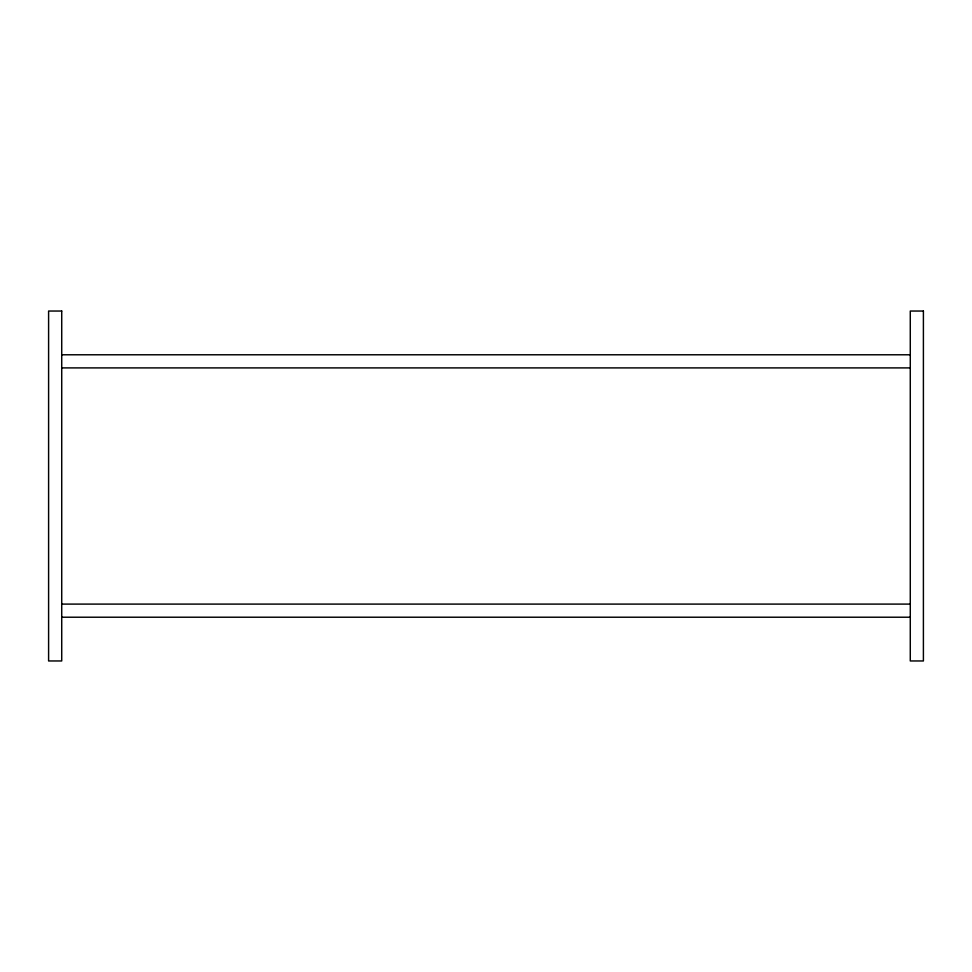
<?xml version="1.0" encoding="UTF-8"?>
<svg xmlns="http://www.w3.org/2000/svg" width="972" height="972" viewBox="0 0 972 972"><rect width="100%" height="100%" fill="white"/><g stroke="black" fill="none" stroke-linecap="round" stroke-linejoin="round"><path stroke-width="1.46" d="M61.722 354.78L910.278 354.78M61.722 367.902L910.278 367.902M61.722 604.098L910.278 604.098M61.722 617.22L910.278 617.22M61.722 311.04L48.6 311.04L48.6 660.96L61.722 660.96L61.722 311.04M923.4 311.04L910.278 311.04L910.278 660.96L923.4 660.96L923.4 311.04"/></g></svg>
